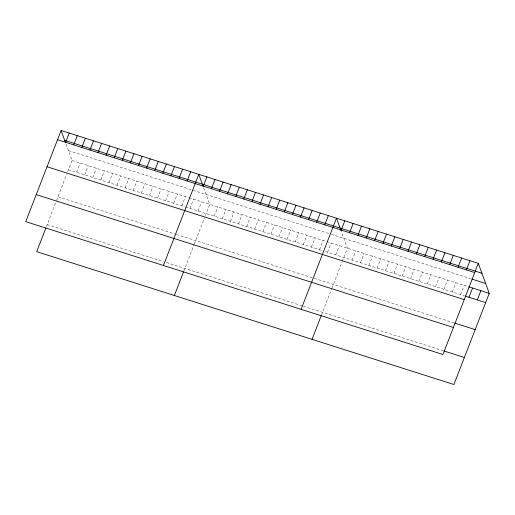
<?xml version="1.0" encoding="UTF-8"?>
<svg xmlns="http://www.w3.org/2000/svg" width="515" height="515" viewBox="0 0 515 515"><rect width="100%" height="100%" fill="white"/><g stroke="black" fill="none" stroke-linecap="round" stroke-linejoin="round"><path stroke-width="0.39" stroke-dasharray="2.58 1.93" d="M46.389 226.651L56.36 200.947M56.631 200.251L66.628 174.463M67.677 171.759L72.049 160.5L65.881 143.582M76.561 172.313L80.147 163.081M84.666 174.888L88.245 165.656M92.764 177.469L96.344 168.238M100.863 180.05L104.442 170.813M108.961 182.625L112.54 173.394M117.06 185.207L120.639 175.976M125.158 187.788L128.737 178.551M133.256 190.363L136.836 181.132M141.355 192.945L144.934 183.713M149.453 195.52L153.032 186.288M157.551 198.101L161.131 188.87M165.65 200.683L169.229 191.445M173.748 203.258L177.327 194.026M181.847 205.839L185.426 196.608M189.945 208.414L193.524 199.183M198.043 210.996L201.623 201.764M183.804 271.167L194.039 244.786M194.303 244.091L204.307 218.309M205.356 215.605L209.721 204.339L203.554 187.421M214.24 216.152L217.826 206.921M222.338 218.733L225.924 209.502M230.437 221.315L234.022 212.077M238.535 223.89L242.121 214.658M246.634 226.471L250.219 217.24M254.732 229.046L258.318 219.815M262.83 231.628L266.416 222.396M270.935 234.209L274.514 224.971M279.033 236.784L282.613 227.553M287.132 239.366L290.711 230.134M295.23 241.941L298.809 232.709M303.329 244.522L306.908 235.291M311.427 247.103L315.006 237.866M319.525 249.678L323.105 240.447M327.624 252.26L331.203 243.029M335.722 254.841L339.301 245.603M321.482 315.006L331.712 288.632M331.982 287.937L341.986 262.148M342.25 261.472L347.4 248.185L341.233 231.267M352.163 260.075L355.743 250.844M360.506 262.734L364.092 253.496M368.849 265.386L372.435 256.155M377.199 268.045L380.778 258.813M385.542 270.703L389.121 261.472M393.885 273.362L397.464 264.124M402.228 276.014L405.807 266.783M410.571 278.673L414.157 269.442M418.914 281.332L422.5 272.1M427.263 283.99L430.843 274.759M435.606 286.643L439.186 277.411M443.949 289.301L447.529 280.07M452.292 291.96L455.872 282.729M460.635 294.619L464.221 285.387M68.437 150.599L330.54 234.061M331.274 234.293L471.225 278.86M72.049 160.5L188.374 197.541M189.108 197.779L326.053 241.387M326.787 241.619L468.013 286.591M68.463 169.731L184.795 206.779M185.529 207.011L322.467 250.618M325.416 251.558L464.427 295.822M57.983 196.769L175.776 234.28M176.516 234.512L313.455 278.119M314.189 278.358L453.94 322.86M47.174 224.624L163.5 261.665M166.448 262.605L302.653 305.974M303.387 306.213L443.138 350.715"/><path stroke-width="0.77" d="M61.105 130.488L25.75 221.643L442.952 354.5L478.313 263.345L61.105 130.488L65.411 142.307M65.624 142.301L69.203 133.07M73.722 144.882L77.302 135.645M45.867 227.997L36.687 251.655L453.895 384.512L489.25 293.357L478.313 263.345M81.821 147.457L85.4 138.226M89.919 150.039L93.505 140.807M98.017 152.614L101.603 143.382M106.116 155.195L109.701 145.964M114.214 157.777L117.8 148.539M122.313 160.352L125.898 151.12M130.411 162.933L133.997 153.702M138.509 165.508L142.095 156.277M146.614 168.09L150.193 158.858M154.712 170.671L158.292 161.433M162.811 173.246L166.39 164.015M170.909 175.827L174.488 166.596M179.008 178.409L182.587 169.171M187.106 180.984L190.685 171.753M163.429 265.489L198.784 174.334L203.322 186.784M203.303 186.14L206.882 176.909M211.401 188.722L214.98 179.49M174.366 295.501L183.54 271.843M219.499 191.303L223.079 182.065M227.598 193.878L231.177 184.647M235.696 196.46L239.275 187.228M243.795 199.035L247.374 189.803M251.893 201.616L255.472 192.385M259.991 204.198L263.571 194.96M268.09 206.773L271.669 197.541M276.188 209.354L279.774 200.123M284.286 211.935L287.872 202.698M292.385 214.51L295.971 205.279M300.483 217.092L304.069 207.86M308.582 219.667L312.167 210.435M316.68 222.248L320.266 213.017M324.778 224.83L328.364 215.592M301.101 309.328L336.462 218.173L341.001 230.63M341.226 230.063L344.805 220.832M349.569 232.722L353.148 223.491M312.045 339.34L321.218 315.682M357.912 235.381L361.491 226.143M366.255 238.033L369.834 228.802M374.598 240.692L378.184 231.46M382.941 243.35L386.527 234.119M391.291 246.009L394.87 236.771M399.634 248.661L403.213 239.43M407.977 251.32L411.556 242.089M416.32 253.979L419.899 244.747M424.663 256.637L428.248 247.4M433.006 259.29L436.591 250.058M441.355 261.948L444.934 252.717M449.698 264.607L453.277 255.376M458.041 267.266L461.62 258.028M466.384 269.918L469.963 260.687M468.978 297.277L472.564 288.04M477.328 299.93L480.907 290.698M64.716 140.389L481.918 273.246M57.526 139.72L474.727 272.577M471.985 279.104L485.639 283.45M468.772 286.836L489.25 293.357M465.187 296.067L485.671 302.588M47.039 166.757L464.24 299.614M454.7 323.098L475.184 329.626M36.237 194.612L453.438 327.463M443.898 350.953L464.382 357.474"/></g></svg>
